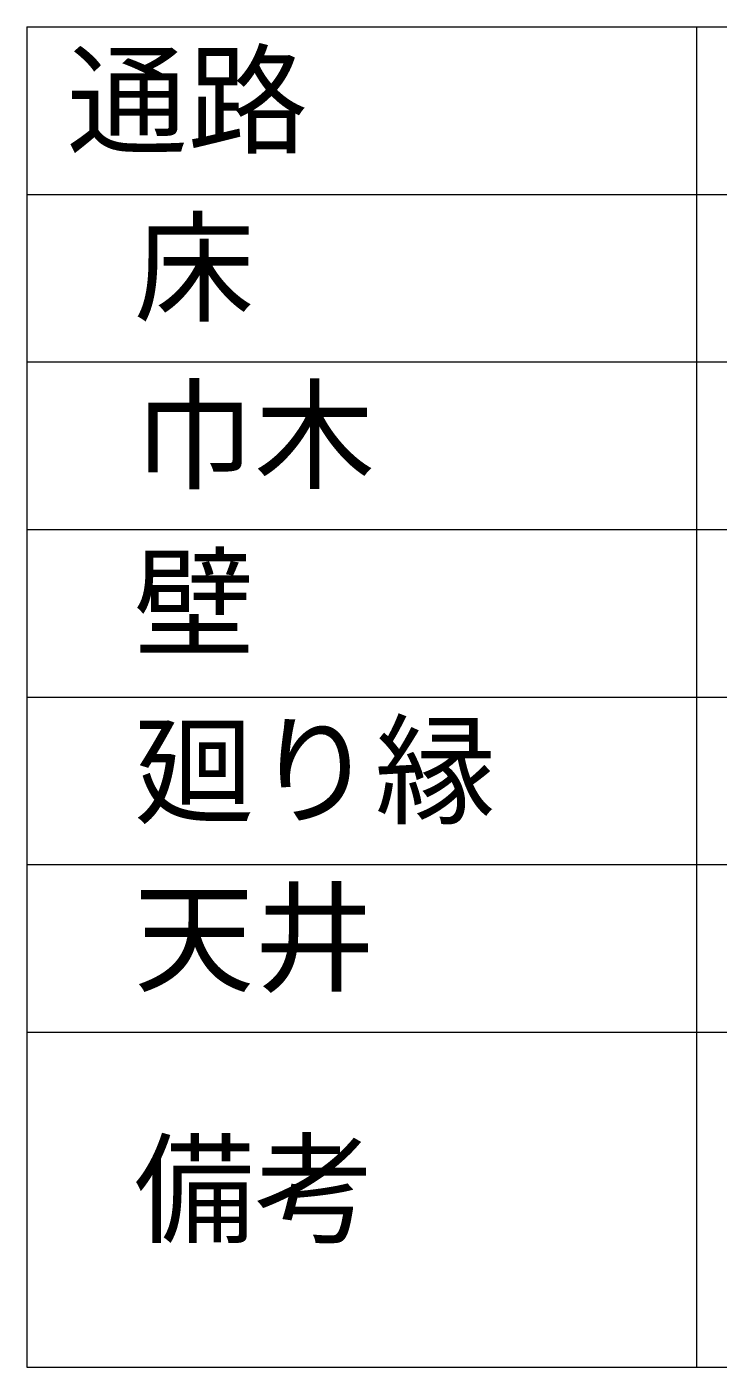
# Model space of a CAD drawing. Units: millimetres at full size. Extents: x -22551 to 92397, y -19340 to 14894.
# Drawn here: x 4121 to 4638, y -5312 to -4312 of the extents above; entities that cross this region are included whole.
import ezdxf
from ezdxf.enums import TextEntityAlignment as Align

# ---------------------------------------------------------------- set-up
doc = ezdxf.new("R2010")
doc.units = ezdxf.units.MM
doc.header["$LTSCALE"] = 70
doc.layers.add('2-0_通芯', color=7, linetype='Continuous', lineweight=15)
doc.styles.add('ＭＳ ゴシック', font='')
doc.styles.get('ＭＳ ゴシック').set_extended_font_data('MS Gothic')

# ---------------------------------------------------------------- blocks, each defined once
blk = doc.blocks.new('グループ部品-125')
at = {"layer": '2-0_通芯'}
for p, q in [((4121.41, -4312.38), (4121.41, -5312.38)), ((4121.41, -4312.38), (5921.41, -4312.38)), ((4621.41, -4312.38), (4621.41, -5312.38)), ((4121.41, -4437.38), (5921.41, -4437.38)), ((4121.41, -4562.38), (5921.41, -4562.38)), ((4121.41, -4687.38), (5921.41, -4687.38)), ((4121.41, -4812.38), (5921.41, -4812.38)), ((4121.41, -4937.38), (5921.41, -4937.38)), ((4121.41, -5062.38), (5921.41, -5062.38)), ((4121.41, -5312.38), (5921.41, -5312.38))]:
    blk.add_line(p, q, dxfattribs=at)
at = {"layer": '2-0_通芯', "style": 'ＭＳ ゴシック'}
for s, p in [('通路', (4151.41, -4419.88)), ('床', (4201.41, -4544.88)), ('巾木', (4201.41, -4669.88)), ('壁', (4201.41, -4794.88)), ('廻り縁', (4201.41, -4919.88)), ('天井', (4201.41, -5044.88)), ('備考', (4201.41, -5232.38))]:
    blk.add_text(s, height=65.98, dxfattribs=at).set_placement(p, align=Align.BOTTOM_LEFT)

msp = doc.modelspace()

# ---------------------------------------------------------------- block references
at = {"layer": '2-0_通芯'}
msp.add_blockref('グループ部品-125', (0, 0), dxfattribs=at)

doc.saveas('drawing.dxf')
